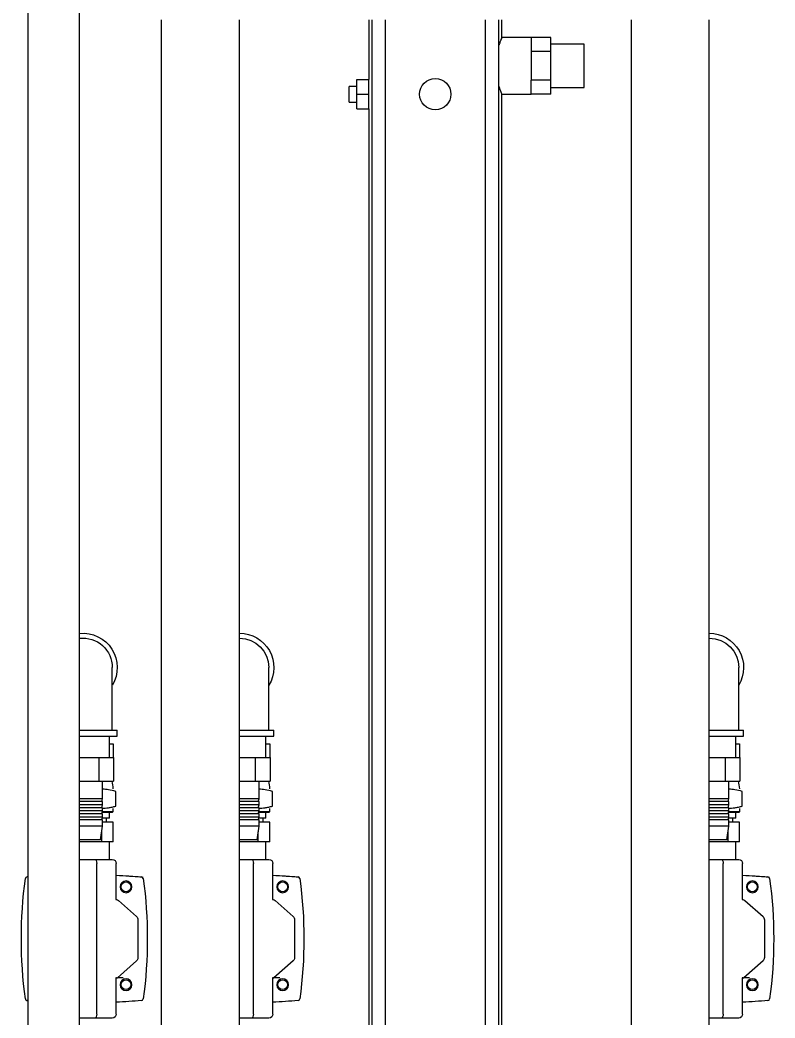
# Model space of a CAD drawing. Header units: millimetres. Extents: x 0 to 1189, y 0 to 841.
# Drawn here: x 990.16 to 1015.87, y 746.37 to 780.35 of the extents above; entities that cross this region are included whole.
import ezdxf

# ---------------------------------------------------------------- set-up
doc = ezdxf.new("R2010")
doc.units = ezdxf.units.MM
doc.layers.add('205', color=7, linetype='CONTINUOUS', true_color=0xffffff)

msp = doc.modelspace()

# ---------------------------------------------------------------- linework, layer by layer
at = {"layer": '205', "color": 252, "linetype": 'Continuous'}
for p, q in [((990.419, 787.575), (990.419, 704.519)), ((992.185, 704.519), (992.185, 787.575)), ((994.969, 780.345), (994.969, 726.548)), ((997.635, 726.551), (997.635, 780.345)), ((1002.035, 780.345), (1002.035, 778.317)), ((1002.135, 780.345), (1002.135, 707.751)), ((1002.602, 707.751), (1002.602, 780.345)), ((1006.002, 780.345), (1006.002, 707.751)), ((1006.469, 707.751), (1006.469, 780.345)), ((1006.569, 779.738), (1006.569, 780.345)), ((1010.969, 780.345), (1010.969, 726.526)), ((1013.635, 726.551), (1013.635, 780.345)), ((1007.569, 779.751), (1006.563, 779.751)), ((1008.235, 779.751), (1007.569, 779.751)), ((1007.569, 779.751), (1007.569, 779.268)), ((1008.235, 779.268), (1008.235, 779.751)), ((1009.369, 779.518), (1008.235, 779.518)), ((1009.369, 778.051), (1009.369, 779.518)), ((1008.235, 779.268), (1007.569, 779.268)), ((1007.569, 779.268), (1007.569, 778.301)), ((1008.235, 778.301), (1008.235, 779.268)), ((1001.635, 777.818), (1001.635, 778.318)), ((1001.635, 778.318), (1002.035, 778.318)), ((1002.035, 777.818), (1002.035, 778.318)), ((1008.235, 778.301), (1007.569, 778.301)), ((1007.569, 777.818), (1007.569, 778.301)), ((1008.235, 777.818), (1008.235, 778.301)), ((1001.635, 778.084), (1001.369, 778.084)), ((1001.369, 777.551), (1001.369, 778.084)), ((1001.635, 777.318), (1001.635, 777.818)), ((1001.635, 777.818), (1002.035, 777.818)), ((1002.035, 777.318), (1002.035, 777.818)), ((1006.569, 707.751), (1006.569, 777.818)), ((1006.569, 777.818), (1007.569, 777.818)), ((1008.235, 777.818), (1007.569, 777.818)), ((1008.235, 778.051), (1009.369, 778.051)), ((1001.369, 777.551), (1001.635, 777.551)), ((1001.635, 777.318), (1002.035, 777.318)), ((1002.035, 777.317), (1002.035, 707.751)), ((993.302, 756.168), (993.302, 758.301)), ((998.635, 756.168), (998.635, 758.301)), ((1014.635, 756.168), (1014.635, 758.301)), ((992.185, 756.168), (992.302, 756.168)), ((992.302, 756.168), (993.469, 756.168)), ((993.469, 755.968), (993.469, 756.168)), ((997.635, 756.168), (998.802, 756.168)), ((998.802, 755.968), (998.802, 756.168)), ((1013.635, 756.168), (1014.802, 756.168)), ((1014.802, 755.968), (1014.802, 756.168)), ((992.185, 755.968), (992.302, 755.968)), ((992.302, 755.968), (993.469, 755.968)), ((993.202, 755.234), (993.202, 755.968)), ((993.202, 755.701), (993.329, 755.701)), ((993.329, 755.701), (993.329, 755.234)), ((997.635, 755.968), (998.802, 755.968)), ((998.535, 755.234), (998.535, 755.968)), ((998.535, 755.701), (998.662, 755.701)), ((998.662, 755.701), (998.662, 755.234)), ((1013.635, 755.968), (1014.802, 755.968)), ((1014.535, 755.234), (1014.535, 755.968)), ((1014.535, 755.701), (1014.662, 755.701)), ((1014.662, 755.701), (1014.662, 755.234)), ((992.185, 755.234), (992.319, 755.234)), ((992.319, 755.234), (992.838, 755.234)), ((992.838, 755.234), (992.838, 754.434)), ((992.838, 755.234), (993.09, 755.234)), ((993.09, 755.234), (993.341, 755.234)), ((993.341, 755.234), (993.341, 754.434)), ((997.635, 755.234), (997.652, 755.234)), ((997.652, 755.234), (998.171, 755.234)), ((998.171, 755.234), (998.171, 754.434)), ((998.171, 755.234), (998.423, 755.234)), ((998.423, 755.234), (998.675, 755.234)), ((998.675, 755.234), (998.675, 754.434)), ((1013.635, 755.234), (1013.652, 755.234)), ((1013.652, 755.234), (1014.171, 755.234)), ((1014.171, 755.234), (1014.171, 754.434)), ((1014.171, 755.234), (1014.423, 755.234)), ((1014.423, 755.234), (1014.675, 755.234)), ((1014.675, 755.234), (1014.675, 754.434)), ((992.185, 754.434), (992.838, 754.434)), ((992.838, 754.434), (993.341, 754.434)), ((992.969, 753.834), (992.969, 754.434)), ((997.635, 754.434), (998.171, 754.434)), ((998.171, 754.434), (998.675, 754.434)), ((998.302, 753.834), (998.302, 754.434)), ((1013.635, 754.434), (1014.171, 754.434)), ((1014.171, 754.434), (1014.675, 754.434)), ((1014.302, 753.834), (1014.302, 754.434)), ((993.421, 753.58), (993.421, 754.084)), ((998.754, 753.58), (998.754, 754.084)), ((1014.754, 753.58), (1014.754, 754.084)), ((992.947, 753.834), (992.185, 753.834)), ((992.947, 753.734), (992.185, 753.734)), ((992.947, 753.627), (992.185, 753.627)), ((992.94, 753.734), (992.969, 753.834)), ((992.94, 753.526), (992.969, 753.627)), ((992.969, 753.834), (992.947, 753.834)), ((992.969, 753.734), (992.947, 753.734)), ((992.969, 753.627), (992.947, 753.627)), ((992.969, 753.627), (992.969, 753.734)), ((998.28, 753.834), (997.635, 753.834)), ((998.28, 753.734), (997.635, 753.734)), ((998.28, 753.627), (997.635, 753.627)), ((998.273, 753.734), (998.302, 753.834)), ((998.273, 753.526), (998.302, 753.627)), ((998.302, 753.834), (998.28, 753.834)), ((998.302, 753.734), (998.28, 753.734)), ((998.302, 753.627), (998.28, 753.627)), ((998.302, 753.627), (998.302, 753.734)), ((1014.28, 753.834), (1013.635, 753.834)), ((1014.28, 753.734), (1013.635, 753.734)), ((1014.28, 753.627), (1013.635, 753.627)), ((1014.273, 753.734), (1014.302, 753.834)), ((1014.273, 753.526), (1014.302, 753.627)), ((1014.302, 753.834), (1014.28, 753.834)), ((1014.302, 753.734), (1014.28, 753.734)), ((1014.302, 753.627), (1014.28, 753.627)), ((1014.302, 753.627), (1014.302, 753.734)), ((992.947, 753.526), (992.185, 753.526)), ((992.947, 753.419), (992.185, 753.419)), ((992.947, 753.319), (992.185, 753.319)), ((992.94, 753.319), (992.969, 753.419)), ((992.969, 753.526), (992.947, 753.526)), ((992.969, 753.419), (992.947, 753.419)), ((992.969, 753.319), (992.947, 753.319)), ((993.302, 753.368), (992.954, 753.368)), ((992.963, 753.401), (993.335, 753.401)), ((992.969, 753.419), (992.969, 753.526)), ((992.969, 753.211), (992.969, 753.319)), ((993.202, 753.168), (993.202, 753.368)), ((993.302, 753.368), (993.335, 753.401)), ((993.335, 753.401), (993.335, 753.501)), ((998.28, 753.526), (997.635, 753.526)), ((998.28, 753.419), (997.635, 753.419)), ((998.28, 753.319), (997.635, 753.319)), ((998.273, 753.319), (998.302, 753.419)), ((998.302, 753.526), (998.28, 753.526)), ((998.302, 753.419), (998.28, 753.419)), ((998.302, 753.319), (998.28, 753.319)), ((998.635, 753.368), (998.287, 753.368)), ((998.297, 753.401), (998.669, 753.401)), ((998.302, 753.419), (998.302, 753.526)), ((998.302, 753.211), (998.302, 753.319)), ((998.535, 753.168), (998.535, 753.368)), ((998.635, 753.368), (998.669, 753.401)), ((998.669, 753.401), (998.669, 753.501)), ((1014.28, 753.526), (1013.635, 753.526)), ((1014.28, 753.419), (1013.635, 753.419)), ((1014.28, 753.319), (1013.635, 753.319)), ((1014.273, 753.319), (1014.302, 753.419)), ((1014.302, 753.526), (1014.28, 753.526)), ((1014.302, 753.419), (1014.28, 753.419)), ((1014.302, 753.319), (1014.28, 753.319)), ((1014.635, 753.368), (1014.287, 753.368)), ((1014.297, 753.401), (1014.669, 753.401)), ((1014.302, 753.419), (1014.302, 753.526)), ((1014.302, 753.211), (1014.302, 753.319)), ((1014.535, 753.168), (1014.535, 753.368)), ((1014.635, 753.368), (1014.669, 753.401)), ((1014.669, 753.401), (1014.669, 753.501)), ((992.947, 753.211), (992.185, 753.211)), ((992.947, 753.111), (992.185, 753.111)), ((992.94, 753.111), (992.969, 753.211)), ((992.969, 753.211), (992.947, 753.211)), ((992.969, 753.111), (992.947, 753.111)), ((993.202, 753.168), (992.956, 753.168)), ((992.969, 752.901), (992.969, 753.111)), ((993.331, 753.034), (992.969, 753.034)), ((993.102, 753.034), (993.102, 753.168)), ((993.331, 752.368), (993.331, 753.034)), ((998.28, 753.211), (997.635, 753.211)), ((998.28, 753.111), (997.635, 753.111)), ((998.273, 753.111), (998.302, 753.211)), ((998.302, 753.211), (998.28, 753.211)), ((998.302, 753.111), (998.28, 753.111)), ((998.535, 753.168), (998.29, 753.168)), ((998.302, 752.901), (998.302, 753.111)), ((998.665, 753.034), (998.302, 753.034)), ((998.435, 753.034), (998.435, 753.168)), ((998.665, 752.368), (998.665, 753.034)), ((1014.28, 753.211), (1013.635, 753.211)), ((1014.28, 753.111), (1013.635, 753.111)), ((1014.273, 753.111), (1014.302, 753.211)), ((1014.302, 753.211), (1014.28, 753.211)), ((1014.302, 753.111), (1014.28, 753.111)), ((1014.535, 753.168), (1014.29, 753.168)), ((1014.302, 752.901), (1014.302, 753.111)), ((1014.665, 753.034), (1014.302, 753.034)), ((1014.435, 753.034), (1014.435, 753.168)), ((1014.665, 752.368), (1014.665, 753.034)), ((992.947, 752.901), (992.185, 752.901)), ((992.902, 752.434), (992.969, 752.901)), ((992.941, 752.368), (992.941, 752.707)), ((992.969, 752.901), (992.947, 752.901)), ((998.28, 752.901), (997.635, 752.901)), ((998.235, 752.434), (998.302, 752.901)), ((998.274, 752.368), (998.274, 752.707)), ((998.302, 752.901), (998.28, 752.901)), ((1014.28, 752.901), (1013.635, 752.901)), ((1014.235, 752.434), (1014.302, 752.901)), ((1014.274, 752.368), (1014.274, 752.707)), ((1014.302, 752.901), (1014.28, 752.901)), ((992.882, 752.434), (992.185, 752.434)), ((992.427, 752.368), (992.185, 752.368)), ((992.941, 752.368), (992.427, 752.368)), ((992.902, 752.434), (992.882, 752.434)), ((993.136, 752.368), (992.941, 752.368)), ((993.331, 752.368), (993.136, 752.368)), ((993.202, 751.768), (993.202, 752.368)), ((998.216, 752.434), (997.635, 752.434)), ((997.76, 752.368), (997.635, 752.368)), ((998.274, 752.368), (997.76, 752.368)), ((998.235, 752.434), (998.216, 752.434)), ((998.47, 752.368), (998.274, 752.368)), ((998.665, 752.368), (998.47, 752.368)), ((998.535, 751.768), (998.535, 752.368)), ((1014.216, 752.434), (1013.635, 752.434)), ((1013.76, 752.368), (1013.635, 752.368)), ((1014.274, 752.368), (1013.76, 752.368)), ((1014.235, 752.434), (1014.216, 752.434)), ((1014.47, 752.368), (1014.274, 752.368)), ((1014.665, 752.368), (1014.47, 752.368)), ((1014.535, 751.768), (1014.535, 752.368)), ((992.185, 751.768), (992.716, 751.768)), ((992.716, 751.768), (993.302, 751.768)), ((992.772, 746.501), (992.772, 751.634)), ((993.435, 750.4), (993.435, 751.634)), ((997.635, 751.768), (998.05, 751.768)), ((998.05, 751.768), (998.635, 751.768)), ((998.105, 746.501), (998.105, 751.634)), ((998.769, 750.4), (998.769, 751.634)), ((1013.635, 751.768), (1014.05, 751.768)), ((1014.05, 751.768), (1014.635, 751.768)), ((1014.105, 746.501), (1014.105, 751.634)), ((1014.769, 750.4), (1014.769, 751.634)), ((993.511, 750.367), (994.13, 749.82)), ((998.845, 750.367), (999.464, 749.82)), ((1014.845, 750.367), (1015.464, 749.82)), ((994.175, 749.72), (994.175, 748.415)), ((999.509, 749.72), (999.509, 748.415)), ((1015.509, 749.72), (1015.509, 748.415)), ((994.13, 748.315), (993.473, 747.734)), ((999.464, 748.315), (998.807, 747.734)), ((1015.464, 748.315), (1014.807, 747.734)), ((993.447, 747.734), (993.425, 747.734)), ((993.435, 746.501), (993.435, 747.734)), ((993.447, 747.734), (993.473, 747.734)), ((993.675, 747.734), (993.473, 747.734)), ((998.78, 747.734), (998.758, 747.734)), ((998.769, 746.501), (998.769, 747.734)), ((998.78, 747.734), (998.807, 747.734)), ((999.008, 747.734), (998.807, 747.734)), ((1014.78, 747.734), (1014.758, 747.734)), ((1014.769, 746.501), (1014.769, 747.734)), ((1014.78, 747.734), (1014.807, 747.734)), ((1015.008, 747.734), (1014.807, 747.734)), ((992.716, 746.368), (992.185, 746.368)), ((993.302, 746.368), (992.716, 746.368)), ((998.05, 746.368), (997.635, 746.368)), ((998.635, 746.368), (998.05, 746.368)), ((1014.05, 746.368), (1013.635, 746.368)), ((1014.635, 746.368), (1014.05, 746.368))]:
    msp.add_line(p, q, dxfattribs=at)
for centre, radius in [((1004.302, 777.818), 0.533), ((993.769, 750.834), 0.167), ((999.102, 750.834), 0.167), ((1015.102, 750.834), 0.167), ((993.769, 747.501), 0.167), ((999.102, 747.501), 0.167), ((1015.102, 747.501), 0.167)]:
    msp.add_circle(centre, radius, dxfattribs=at)
at = {"layer": '205', "color": 252, "linetype": 'Continuous', "extrusion": (0, 0, -1)}
for centre in [(-993.769, 750.834), (-999.102, 750.834), (-1015.102, 750.834), (-993.769, 747.501), (-999.102, 747.501), (-1015.102, 747.501)]:
    msp.add_circle(centre, 0.2, dxfattribs=at)
for centre, radius, start, end in [((-992.302, 758.301), 1.167, 84.2625, 210.9994), ((-997.635, 758.301), 1.167, 89.955, 210.9994), ((-1013.635, 758.301), 1.167, 89.955, 210.9994), ((-992.302, 758.301), 1, 83.3007, 180), ((-997.635, 758.301), 1, 90, 180), ((-1013.635, 758.301), 1, 90, 180), ((-993.302, 751.634), 0.133, 90, 180), ((-998.635, 751.634), 0.133, 90, 180), ((-1014.635, 751.634), 0.133, 90, 180), ((-1005.4, 749.068), 15.197, 352.259, 7.741), ((-992.348, 727.672), 23.581, 92.6435, 94.7356), ((-992.348, 727.672), 23.581, 92.6434, 94.8654), ((-979.296, 749.068), 15.197, 172.259, 187.741), ((-997.681, 727.672), 23.581, 92.6435, 94.7356), ((-997.681, 727.672), 23.581, 92.6434, 94.8654), ((-984.63, 749.068), 15.197, 172.259, 187.741), ((-1013.681, 727.672), 23.581, 92.6435, 94.7356), ((-1013.681, 727.672), 23.581, 92.6434, 94.8654), ((-1000.63, 749.068), 15.197, 172.259, 187.741), ((-994.042, 749.72), 0.133, 131.4965, 180), ((-999.375, 749.72), 0.133, 131.4965, 180), ((-1015.375, 749.72), 0.133, 131.4965, 180), ((-994.042, 748.415), 0.133, 180, 228.5035), ((-999.375, 748.415), 0.133, 180, 228.5035), ((-1015.375, 748.415), 0.133, 180, 228.5035), ((-992.348, 770.463), 23.581, 265.2644, 267.3565), ((-992.348, 770.463), 23.581, 265.2644, 267.3565), ((-997.681, 770.463), 23.581, 265.2644, 267.3565), ((-997.681, 770.463), 23.581, 265.2644, 267.3565), ((-1013.681, 770.463), 23.581, 265.2644, 267.3565), ((-1013.681, 770.463), 23.581, 265.2644, 267.3565), ((-993.302, 746.501), 0.133, 180, 270), ((-998.635, 746.501), 0.133, 180, 270), ((-1014.635, 746.501), 0.133, 180, 270)]:
    msp.add_arc(centre, radius, start, end, dxfattribs=at)
at = {"layer": '205', "color": 252, "linetype": 'Continuous'}
for centre, radius, start, end in [((992.215, 754.136), 1.121, 1.5855, 15.3962), ((997.548, 754.136), 1.121, 1.5855, 15.3962), ((1013.548, 754.136), 1.121, 1.5855, 15.3962), ((990.407, 751.106), 0.0667, 94.7356, 172.259), ((994.289, 751.106), 0.0667, 7.741, 85.2644), ((999.622, 751.106), 0.0667, 7.741, 85.2644), ((1015.622, 751.106), 0.0667, 7.741, 85.2644), ((994.289, 747.029), 0.0667, 274.7356, 352.259), ((999.622, 747.029), 0.0667, 274.7356, 352.259), ((1015.622, 747.029), 0.0667, 274.7356, 352.259)]:
    msp.add_arc(centre, radius, start, end, dxfattribs=at)
at = {"layer": '205', "color": 252, "linetype": 'Continuous', "extrusion": (0, 0, -1)}
for centre, major_axis, ratio, start_param, end_param in [((992.716, 751.634), (0, 0.133), 0.414214, 0, 1.570796), ((998.05, 751.634), (0, 0.133), 0.414214, 0, 1.570796), ((1014.05, 751.634), (0, 0.133), 0.414214, 0, 1.570796), ((993.423, 750.268), (0.047, 0.125), 1, 6.101672, 6.643195), ((998.756, 750.268), (0.047, 0.125), 1, 6.104282, 6.645805), ((1014.756, 750.268), (0.047, 0.125), 1, 6.109213, 6.650737), ((992.716, 746.501), (0, 0.133), 0.414214, 1.570796, 3.141593), ((998.05, 746.501), (0, 0.133), 0.414214, 1.570796, 3.141593), ((1014.05, 746.501), (0, 0.133), 0.414214, 1.570796, 3.141593)]:
    msp.add_ellipse(centre, major_axis=major_axis, ratio=ratio, start_param=start_param, end_param=end_param, dxfattribs=at)
at = {"layer": '205', "color": 252, "linetype": 'Continuous'}
for points, knots in [([(1006.569, 779.751), (1006.569, 779.751), (1006.568, 779.749), (1006.566, 779.745), (1006.565, 779.743), (1006.563, 779.738), (1006.562, 779.735), (1006.556, 779.72), (1006.548, 779.701), (1006.533, 779.664), (1006.528, 779.651), (1006.516, 779.621), (1006.51, 779.605), (1006.498, 779.57), (1006.491, 779.551), (1006.481, 779.521), (1006.477, 779.511), (1006.472, 779.495), (1006.47, 779.49), (1006.469, 779.485)], [0, 0, 0, 0, 0.126944, 0.126944, 0.191721, 0.191721, 0.256497, 0.256497, 0.515602, 0.515602, 0.645154, 0.645154, 0.774707, 0.774707, 0.904259, 0.904259, 0.969036, 0.969036, 1, 1, 1, 1]), ([(1006.469, 778.083), (1006.47, 778.079), (1006.472, 778.074), (1006.477, 778.058), (1006.481, 778.048), (1006.491, 778.018), (1006.497, 777.999), (1006.51, 777.965), (1006.516, 777.948), (1006.525, 777.926), (1006.528, 777.919), (1006.533, 777.905), (1006.535, 777.899), (1006.548, 777.868), (1006.555, 777.849), (1006.563, 777.83), (1006.565, 777.826), (1006.567, 777.821), (1006.568, 777.82), (1006.569, 777.818), (1006.569, 777.818), (1006.569, 777.818)], [0, 0, 0, 0, 0.029755, 0.029755, 0.094438, 0.094438, 0.223804, 0.223804, 0.35317, 0.35317, 0.417853, 0.417853, 0.482536, 0.482536, 0.741268, 0.741268, 0.870634, 0.870634, 0.935317, 0.935317, 1, 1, 1, 1]), ([(993.421, 754.084), (993.338, 754.108), (993.255, 754.127), (993.104, 754.15), (993.037, 754.157), (992.97, 754.159)], [0, 0, 0, 0, 0.55492, 0.55492, 1, 1, 1, 1]), ([(998.754, 754.084), (998.671, 754.108), (998.588, 754.127), (998.438, 754.15), (998.37, 754.157), (998.303, 754.159)], [0, 0, 0, 0, 0.55492, 0.55492, 1, 1, 1, 1]), ([(1014.754, 754.084), (1014.671, 754.108), (1014.588, 754.127), (1014.438, 754.15), (1014.37, 754.157), (1014.303, 754.159)], [0, 0, 0, 0, 0.55492, 0.55492, 1, 1, 1, 1]), ([(992.953, 753.508), (993.025, 753.51), (993.096, 753.516), (993.211, 753.533), (993.253, 753.541), (993.337, 753.559), (993.379, 753.569), (993.421, 753.58)], [0, 0, 0, 0, 0.460389, 0.460389, 0.730194, 0.730194, 1, 1, 1, 1]), ([(998.286, 753.508), (998.358, 753.51), (998.43, 753.516), (998.544, 753.533), (998.586, 753.541), (998.67, 753.559), (998.712, 753.569), (998.754, 753.58)], [0, 0, 0, 0, 0.460389, 0.460389, 0.730194, 0.730194, 1, 1, 1, 1]), ([(1014.286, 753.508), (1014.358, 753.51), (1014.43, 753.516), (1014.544, 753.533), (1014.586, 753.541), (1014.67, 753.559), (1014.712, 753.569), (1014.754, 753.58)], [0, 0, 0, 0, 0.460389, 0.460389, 0.730194, 0.730194, 1, 1, 1, 1]), ([(990.341, 747.021), (990.341, 747.019), (990.341, 747.017), (990.342, 747.014), (990.342, 747.012), (990.344, 747.008), (990.345, 747.004), (990.348, 746.998), (990.349, 746.995), (990.353, 746.989), (990.355, 746.987), (990.36, 746.981), (990.363, 746.979), (990.369, 746.974), (990.373, 746.972), (990.38, 746.968), (990.384, 746.967), (990.392, 746.964), (990.397, 746.963), (990.401, 746.963)], [0, 0, 0, 0, 0.0625, 0.0625, 0.125, 0.125, 0.25, 0.25, 0.375, 0.375, 0.5, 0.5, 0.625, 0.625, 0.75, 0.75, 0.875, 0.875, 1, 1, 1, 1])]:
    msp.add_open_spline(points, degree=3, knots=knots, dxfattribs=at)
for points in [[(993.425, 750.401), (993.432, 750.401), (993.439, 750.4), (993.447, 750.399)], [(998.758, 750.401), (998.765, 750.401), (998.773, 750.4), (998.78, 750.399)], [(1014.758, 750.401), (1014.765, 750.401), (1014.773, 750.4), (1014.78, 750.399)], [(990.416, 746.962), (990.411, 746.962), (990.406, 746.963), (990.401, 746.963)]]:
    msp.add_open_spline(points, degree=3, dxfattribs=at)

doc.saveas('drawing.dxf')
